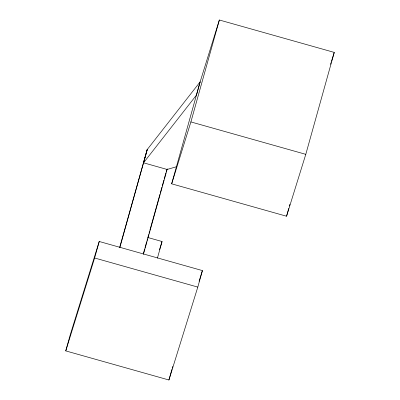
<?xml version="1.0" encoding="UTF-8"?>
<svg xmlns="http://www.w3.org/2000/svg" width="400" height="400" viewBox="0 0 400 400"><rect width="100%" height="100%" fill="white"/><g stroke="black" fill="none" stroke-linecap="round" stroke-linejoin="round"><path stroke-width="0.6" d="M65.75 350.9L70.36 334.4L99.23 241.485L202.41 270.59L197.805 287.09L168.93 380L65.75 350.9L94.62 257.99L99.23 241.485M119.605 247.595L147.21 149.58L200.12 81.895L219.355 20L334.25 52.405L305.79 154.335L286.555 216.23L171.66 183.825L200.12 81.895L196.44 95.12L143.53 162.805L167.12 169.46L176.695 166.675M119.805 247.745L147.21 149.58L143.53 162.805M143.36 253.65L144.7 248.86M145.035 247.66L146.705 241.675M147.04 240.48L147.54 238.685M147.875 237.485L148.71 234.495M149.045 233.295L149.545 231.5M149.88 230.305L159.91 194.39M160.24 193.19L161.915 187.205M162.245 186.01L163.92 180.025M164.255 178.825L165.925 172.84M166.26 171.645L166.76 169.85M143.395 254.4L167.29 168.805M171.66 183.825L190.895 121.93L219.355 20M157.41 258.165L162.055 241.52L147.745 237.485M168.93 380L171.895 369.39M172.22 368.215L172.715 366.445M286.555 216.23L288.73 208.435M289.4 206.04L289.905 204.24M159.46 249.87L162.055 241.52M199.08 281.31L202.41 270.59M330.55 64.31L331.105 62.52M331.475 61.33L334.25 52.405M190.895 121.93L305.79 154.335M94.62 257.99L197.805 287.09"/></g></svg>
